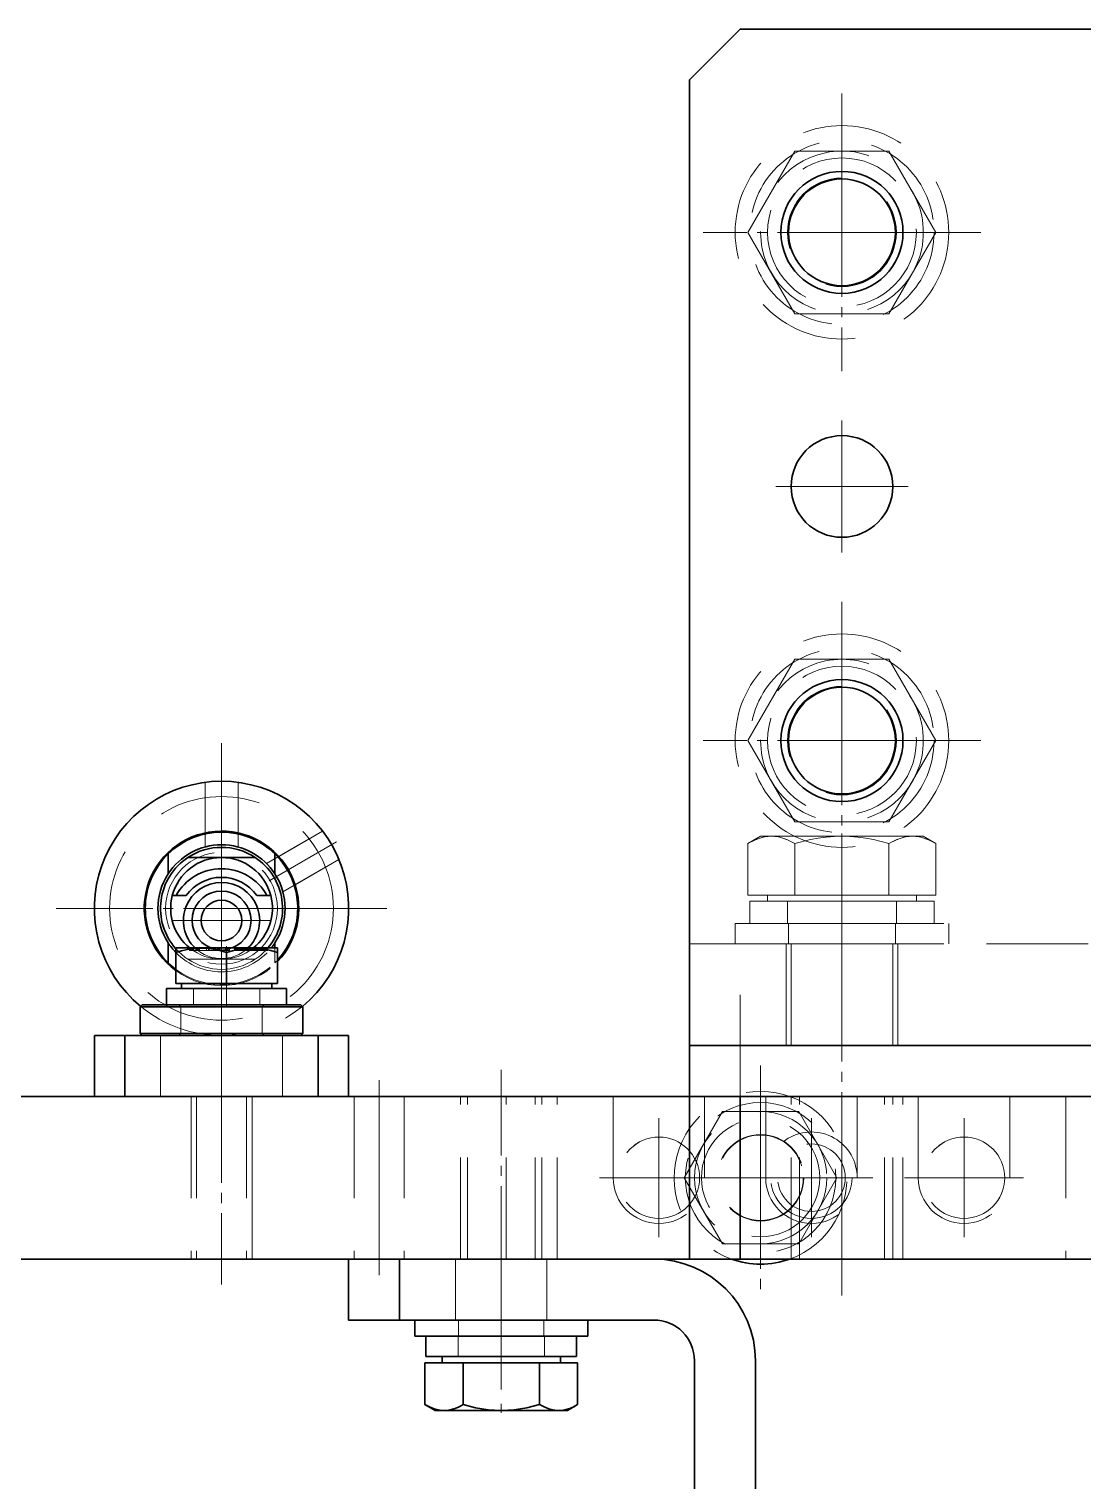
# Model space of a CAD drawing. Header units: millimetres. Extents: x 7914 to 16415, y -883 to 305.
# Drawn here: x 8292.8 to 8396.4, y -475.6 to -332.8 of the extents above; entities that cross this region are included whole.
import ezdxf

# ---------------------------------------------------------------- set-up
doc = ezdxf.new("R2010")
doc.units = ezdxf.units.MM
for name, pattern in [('CENTER-HOKUTO', [23, 20, -1, 1, -1]), ('DASHSPACE', [30, 12, -18]), ('HIDDEN-HOKUTO', [3.8, 2.5, -1.3])]:
    doc.linetypes.add(name, pattern=pattern)
doc.layers.add('AM_7', color=2, linetype='CENTER-HOKUTO', lineweight=30)
doc.layers.add('AM_HID', color=1, linetype='HIDDEN-HOKUTO', lineweight=25)

msp = doc.modelspace()

# ---------------------------------------------------------------- linework, layer by layer
at = {"color": 7, "lineweight": 35, "ltscale": 0.176777}
msp.add_line((8357.723, -337.75), (8362.723, -332.75), dxfattribs=at)
at = {"color": 7, "lineweight": 35}
for p, q in [((8452.723, -332.75), (8362.723, -332.75)), ((8357.723, -432.75), (8357.723, -337.75)), ((8357.723, -432.75), (8457.723, -432.75)), ((8357.723, -437.75), (8254.723, -437.75)), ((8357.723, -437.75), (8457.723, -437.75)), ((8357.723, -453.75), (8254.723, -453.75)), ((8452.723, -453.75), (8362.723, -453.75)), ((8354.223, -459.75), (8329.223, -459.75)), ((8358.223, -463.75), (8358.223, -590.75)), ((8364.223, -463.75), (8364.223, -590.75))]:
    msp.add_line(p, q, dxfattribs=at)
at = {"color": 7, "lineweight": 35, "ltscale": 0.049124}
for p, q in [((8306.473, -415.859), (8306.473, -413.894)), ((8316.973, -415.859), (8316.973, -413.894)), ((8306.473, -424.606), (8306.473, -422.641))]:
    msp.add_line(p, q, dxfattribs=at)
at = {"color": 7, "lineweight": 35, "ltscale": 0.082915}
for p, q in [((8308.407, -414.25), (8311.723, -414.25)), ((8311.723, -414.25), (8315.04, -414.25))]:
    msp.add_line(p, q, dxfattribs=at)
at = {"color": 7, "lineweight": 35, "ltscale": 0.034324}
for p, q in [((8306.885, -417.99), (8308.258, -417.99)), ((8315.189, -417.99), (8316.562, -417.99))]:
    msp.add_line(p, q, dxfattribs=at)
at = {"color": 7, "lineweight": 35, "ltscale": 0.012723}
msp.add_line((8316.973, -423.15), (8316.973, -422.641), dxfattribs=at)
at = {"color": 7, "lineweight": 35, "ltscale": 0.375}
msp.add_line((8357.723, -422.75), (8357.723, -437.75), dxfattribs=at)
at = {"color": 7, "lineweight": 35, "ltscale": 0.011185}
for p, q in [((8307.223, -423.598), (8307.223, -423.15)), ((8317.223, -423.15), (8317.223, -423.598))]:
    msp.add_line(p, q, dxfattribs=at)
at = {"color": 7, "lineweight": 35, "ltscale": 0.25}
msp.add_line((8307.223, -423.15), (8317.223, -423.15), dxfattribs=at)
at = {"color": 7, "lineweight": 35, "ltscale": 0.076315}
for p, q in [((8307.223, -426.65), (8307.223, -423.598)), ((8312.223, -426.65), (8312.223, -423.598)), ((8317.223, -426.65), (8317.223, -423.598))]:
    msp.add_line(p, q, dxfattribs=at)
at = {"color": 7, "lineweight": 35, "ltscale": 8.39233e-05}
msp.add_line((8313.603, -423.15), (8313.607, -423.15), dxfattribs=at)
at = {"color": 7, "lineweight": 35, "ltscale": 0.00025177}
msp.add_line((8313.607, -423.15), (8313.617, -423.15), dxfattribs=at)
at = {"color": 7, "lineweight": 35, "ltscale": 0.000421143}
msp.add_line((8313.617, -423.15), (8313.633, -423.15), dxfattribs=at)
at = {"color": 7, "lineweight": 35, "ltscale": 0.0005867}
msp.add_line((8313.633, -423.15), (8313.657, -423.15), dxfattribs=at)
at = {"color": 7, "lineweight": 35, "ltscale": 0.000756836}
msp.add_line((8313.657, -423.15), (8313.687, -423.15), dxfattribs=at)
at = {"color": 7, "lineweight": 35, "ltscale": 0.00092392}
msp.add_line((8313.687, -423.15), (8313.724, -423.15), dxfattribs=at)
at = {"color": 7, "lineweight": 35, "ltscale": 0.001092}
msp.add_line((8313.724, -423.15), (8313.768, -423.15), dxfattribs=at)
at = {"color": 7, "lineweight": 35, "ltscale": 0.00126}
msp.add_line((8313.768, -423.15), (8313.818, -423.15), dxfattribs=at)
at = {"color": 7, "lineweight": 35, "ltscale": 0.001428}
msp.add_line((8313.818, -423.15), (8313.875, -423.15), dxfattribs=at)
at = {"color": 7, "lineweight": 35, "ltscale": 0.001597}
msp.add_line((8313.875, -423.15), (8313.939, -423.15), dxfattribs=at)
at = {"color": 7, "lineweight": 35, "ltscale": 0.001715}
msp.add_line((8313.939, -423.15), (8314.008, -423.15), dxfattribs=at)
at = {"color": 7, "lineweight": 35, "ltscale": 0.001788}
msp.add_line((8314.008, -423.15), (8314.079, -423.15), dxfattribs=at)
at = {"color": 7, "lineweight": 35, "ltscale": 0.00186}
msp.add_line((8314.079, -423.15), (8314.154, -423.15), dxfattribs=at)
at = {"color": 7, "lineweight": 35, "ltscale": 0.001931}
msp.add_line((8314.154, -423.15), (8314.231, -423.15), dxfattribs=at)
at = {"color": 7, "lineweight": 35, "ltscale": 0.002005}
msp.add_line((8314.231, -423.15), (8314.311, -423.15), dxfattribs=at)
at = {"color": 7, "lineweight": 35, "ltscale": 0.002076}
msp.add_line((8314.311, -423.15), (8314.394, -423.15), dxfattribs=at)
at = {"color": 7, "lineweight": 35, "ltscale": 0.002148}
msp.add_line((8314.394, -423.15), (8314.48, -423.15), dxfattribs=at)
at = {"color": 7, "lineweight": 35, "ltscale": 0.00222}
msp.add_line((8314.48, -423.15), (8314.569, -423.15), dxfattribs=at)
at = {"color": 7, "lineweight": 35, "ltscale": 0.002293}
msp.add_line((8314.569, -423.15), (8314.661, -423.15), dxfattribs=at)
at = {"color": 7, "lineweight": 35, "ltscale": 0.002363}
msp.add_line((8314.661, -423.15), (8314.755, -423.15), dxfattribs=at)
at = {"color": 7, "lineweight": 35, "ltscale": 0.002344}
msp.add_line((8314.755, -423.15), (8314.849, -423.15), dxfattribs=at)
at = {"color": 7, "lineweight": 35, "ltscale": 0.002233}
msp.add_line((8314.849, -423.15), (8314.938, -423.15), dxfattribs=at)
at = {"color": 7, "lineweight": 35, "ltscale": 0.00212}
msp.add_line((8314.938, -423.15), (8315.023, -423.15), dxfattribs=at)
at = {"color": 7, "lineweight": 35, "ltscale": 0.002008}
msp.add_line((8315.023, -423.15), (8315.103, -423.15), dxfattribs=at)
at = {"color": 7, "lineweight": 35, "ltscale": 0.001896}
msp.add_line((8315.103, -423.15), (8315.179, -423.15), dxfattribs=at)
at = {"color": 7, "lineweight": 35, "ltscale": 0.001783}
msp.add_line((8315.179, -423.15), (8315.251, -423.15), dxfattribs=at)
at = {"color": 7, "lineweight": 35, "ltscale": 0.001672}
msp.add_line((8315.251, -423.15), (8315.317, -423.15), dxfattribs=at)
at = {"color": 7, "lineweight": 35, "ltscale": 0.00156}
msp.add_line((8315.317, -423.15), (8315.38, -423.15), dxfattribs=at)
at = {"color": 7, "lineweight": 35, "ltscale": 0.001448}
msp.add_line((8315.38, -423.15), (8315.438, -423.15), dxfattribs=at)
at = {"color": 7, "lineweight": 35, "ltscale": 0.001335}
msp.add_line((8315.438, -423.15), (8315.491, -423.15), dxfattribs=at)
at = {"color": 7, "lineweight": 35, "ltscale": 0.001217}
msp.add_line((8315.491, -423.15), (8315.54, -423.15), dxfattribs=at)
at = {"color": 7, "lineweight": 35, "ltscale": 0.001088}
msp.add_line((8315.54, -423.15), (8315.583, -423.15), dxfattribs=at)
at = {"color": 7, "lineweight": 35, "ltscale": 0.000959778}
msp.add_line((8315.583, -423.15), (8315.622, -423.15), dxfattribs=at)
at = {"color": 7, "lineweight": 35, "ltscale": 0.000832367}
msp.add_line((8315.622, -423.15), (8315.655, -423.15), dxfattribs=at)
at = {"color": 7, "lineweight": 35, "ltscale": 0.000704193}
msp.add_line((8315.655, -423.15), (8315.683, -423.15), dxfattribs=at)
at = {"color": 7, "lineweight": 35, "ltscale": 0.000575256}
msp.add_line((8315.683, -423.15), (8315.706, -423.15), dxfattribs=at)
at = {"color": 7, "lineweight": 35, "ltscale": 0.000448608}
msp.add_line((8315.706, -423.15), (8315.724, -423.15), dxfattribs=at)
at = {"color": 7, "lineweight": 35, "ltscale": 0.000320435}
msp.add_line((8315.724, -423.15), (8315.737, -423.15), dxfattribs=at)
at = {"color": 7, "lineweight": 35, "ltscale": 0.000190735}
msp.add_line((8315.737, -423.15), (8315.745, -423.15), dxfattribs=at)
at = {"color": 7, "lineweight": 35, "ltscale": 0.125}
for p, q in [((8307.223, -426.65), (8312.223, -426.65)), ((8312.223, -426.65), (8317.223, -426.65)), ((8362.723, -453.75), (8357.723, -453.75)), ((8329.223, -459.75), (8324.223, -459.75))]:
    msp.add_line(p, q, dxfattribs=at)
at = {"color": 7, "lineweight": 35, "ltscale": 0.0125}
for p, q in [((8307.783, -426.65), (8307.783, -427.15)), ((8316.663, -426.65), (8316.663, -427.15))]:
    msp.add_line(p, q, dxfattribs=at)
at = {"color": 7, "lineweight": 35, "ltscale": 0.295}
for p, q in [((8318.123, -427.15), (8306.323, -427.15)), ((8306.323, -428.75), (8318.123, -428.75))]:
    msp.add_line(p, q, dxfattribs=at)
at = {"color": 7, "lineweight": 35, "ltscale": 0.039999}
for p, q in [((8306.323, -427.15), (8306.323, -428.75)), ((8318.123, -427.15), (8318.123, -428.75)), ((8330.723, -461.35), (8330.723, -459.75)), ((8347.723, -461.35), (8347.723, -459.75))]:
    msp.add_line(p, q, dxfattribs=at)
at = {"color": 7, "lineweight": 35, "ltscale": 0.00707}
for p, q in [((8303.923, -428.75), (8303.723, -428.95)), ((8319.523, -428.75), (8319.723, -428.95)), ((8303.923, -431.75), (8303.723, -431.55)), ((8319.523, -431.75), (8319.723, -431.55))]:
    msp.add_line(p, q, dxfattribs=at)
at = {"color": 7, "lineweight": 35, "ltscale": 0.4}
for p, q in [((8303.723, -428.95), (8319.723, -428.95)), ((8303.723, -431.55), (8319.723, -431.55)), ((8357.723, -437.75), (8357.723, -453.75)), ((8362.723, -437.75), (8362.723, -453.75))]:
    msp.add_line(p, q, dxfattribs=at)
at = {"color": 7, "lineweight": 35, "ltscale": 0.065002}
for p, q in [((8303.723, -428.95), (8303.723, -431.55)), ((8319.723, -428.95), (8319.723, -431.55))]:
    msp.add_line(p, q, dxfattribs=at)
at = {"color": 7, "lineweight": 35, "ltscale": 0.389999}
for p, q in [((8319.523, -428.75), (8303.923, -428.75)), ((8319.523, -431.75), (8303.923, -431.75))]:
    msp.add_line(p, q, dxfattribs=at)
at = {"color": 7, "lineweight": 35, "ltscale": 0.075}
for p, q in [((8299.223, -431.75), (8302.223, -431.75)), ((8324.223, -431.75), (8321.223, -431.75)), ((8299.223, -437.75), (8302.223, -437.75)), ((8324.223, -437.75), (8321.223, -437.75))]:
    msp.add_line(p, q, dxfattribs=at)
at = {"color": 7, "lineweight": 35, "ltscale": 0.15}
for p, q in [((8299.223, -431.75), (8299.223, -437.75)), ((8302.223, -431.75), (8302.223, -437.75)), ((8321.223, -431.75), (8321.223, -437.75)), ((8324.223, -437.75), (8324.223, -431.75)), ((8324.223, -459.75), (8324.223, -453.75)), ((8329.223, -453.75), (8329.223, -459.75))]:
    msp.add_line(p, q, dxfattribs=at)
at = {"color": 7, "lineweight": 35, "ltscale": 0.475}
for p, q in [((8321.223, -431.75), (8302.223, -431.75)), ((8321.223, -437.75), (8302.223, -437.75))]:
    msp.add_line(p, q, dxfattribs=at)
at = {"color": 7, "lineweight": 35, "ltscale": 0.1375}
msp.add_line((8344.723, -437.75), (8350.223, -437.75), dxfattribs=at)
at = {"color": 7, "lineweight": 35, "ltscale": 0.2125}
for p, q in [((8339.223, -461.35), (8330.723, -461.35)), ((8347.723, -461.35), (8339.223, -461.35))]:
    msp.add_line(p, q, dxfattribs=at)
at = {"color": 7, "lineweight": 35, "ltscale": 0.05}
for p, q in [((8331.823, -463.35), (8331.823, -461.35)), ((8346.623, -463.35), (8346.623, -461.35))]:
    msp.add_line(p, q, dxfattribs=at)
at = {"color": 7, "lineweight": 35, "ltscale": 0.093771}
for p, q in [((8335.467, -463.95), (8331.716, -463.95)), ((8346.731, -463.95), (8342.98, -463.95))]:
    msp.add_line(p, q, dxfattribs=at)
at = {"color": 7, "lineweight": 35, "ltscale": 0.10296}
for p, q in [((8331.716, -463.95), (8331.716, -468.069)), ((8335.467, -468.069), (8335.467, -463.95)), ((8342.98, -463.95), (8342.98, -468.069)), ((8346.731, -463.95), (8346.731, -468.069))]:
    msp.add_line(p, q, dxfattribs=at)
at = {"color": 7, "lineweight": 35, "ltscale": 0.185001}
for p, q in [((8331.823, -463.35), (8339.223, -463.35)), ((8339.223, -463.35), (8346.623, -463.35))]:
    msp.add_line(p, q, dxfattribs=at)
at = {"color": 7, "lineweight": 35, "ltscale": 0.014999}
for p, q in [((8333.408, -463.95), (8333.408, -463.35)), ((8345.038, -463.95), (8345.038, -463.35))]:
    msp.add_line(p, q, dxfattribs=at)
at = {"color": 7, "lineweight": 35, "ltscale": 0.187833}
msp.add_line((8342.98, -463.95), (8335.467, -463.95), dxfattribs=at)
at = {"color": 7, "lineweight": 35, "ltscale": 0.029084}
for p, q in [((8332.723, -468.65), (8331.716, -468.069)), ((8345.723, -468.65), (8346.731, -468.069))]:
    msp.add_line(p, q, dxfattribs=at)
at = {"color": 7, "lineweight": 35, "ltscale": 0.1625}
for p, q in [((8339.223, -468.65), (8332.723, -468.65)), ((8345.723, -468.65), (8339.223, -468.65))]:
    msp.add_line(p, q, dxfattribs=at)
at = {"color": 7, "lineweight": 35}
for points in [[(8312.223, -423.598), (8311.57, -423.403), (8310.909, -423.257), (8310.265, -423.174), (8309.617, -423.152), (8308.984, -423.193), (8308.354, -423.292), (8307.786, -423.427), (8307.223, -423.598)], [(8317.223, -423.598), (8316.57, -423.403), (8315.909, -423.257), (8315.265, -423.174), (8314.617, -423.152), (8313.984, -423.193), (8313.354, -423.292), (8312.786, -423.427), (8312.223, -423.598)], [(8331.716, -468.069), (8332.166, -468.304), (8332.623, -468.486), (8333.032, -468.594), (8333.445, -468.645), (8334.071, -468.608), (8334.692, -468.439), (8335.082, -468.273), (8335.467, -468.069)], [(8335.467, -468.069), (8336.7, -468.377), (8337.954, -468.579), (8339.223, -468.65)], [(8339.223, -468.65), (8340.492, -468.579), (8341.747, -468.377), (8342.98, -468.069)], [(8342.98, -468.069), (8343.43, -468.304), (8343.887, -468.486), (8344.296, -468.594), (8344.709, -468.645), (8345.335, -468.608), (8345.956, -468.439), (8346.346, -468.273), (8346.731, -468.069)]]:
    msp.add_lwpolyline(points, dxfattribs=at)
for centre, radius in [((8372.723, -352.75), 6), ((8372.723, -352.75), 5.25), ((8372.723, -377.75), 5), ((8372.723, -402.75), 6), ((8372.723, -402.75), 5.25), ((8311.723, -420.45), 2)]:
    msp.add_circle(centre, radius, dxfattribs=at)
at = {"color": 7, "linetype": 'DASHSPACE', "lineweight": 13}
msp.add_circle((8369.723, -445.75), 4, dxfattribs=at)
at = {"color": 7, "lineweight": 35}
for centre, radius, start, end in [((8311.723, -419.25), 12.5, 309.48153, 230.51877), ((8311.723, -419.25), 7.6, 316.36006, 233.69393), ((8311.723, -419.25), 7.5, 45.573, 134.427), ((8311.723, -419.25), 7.5, 134.427, 225.573), ((8311.723, -419.25), 6.25, 32.85988, 147.14012), ((8311.723, -419.25), 6, 56.44269, 123.55732), ((8311.723, -419.25), 7.5, 317.16694, 45.573), ((8311.723, -419.25), 6, 123.55732, 221.41366), ((8311.723, -419.25), 5, 14.59589, 165.40411), ((8311.723, -420.45), 5.1, 28.83919, 151.16082), ((8311.723, -419.25), 6, 319.45781, 56.44269), ((8311.723, -419.25), 6.25, 147.14012, 212.85988), ((8311.723, -420.45), 3.75, 313.94436, 226.05536), ((8311.723, -420.45), 4.25, 35.36784, 144.63217), ((8311.723, -419.25), 6.25, 327.14012, 32.85988), ((8311.723, -419.25), 5, 165.40411, 231.26137), ((8311.723, -420.45), 2.9, 291.40246, 248.59858), ((8311.723, -419.25), 5, 308.73871, 14.59589), ((8311.723, -419.25), 6.25, 212.85988, 223.94568), ((8311.723, -419.25), 6.25, 321.39898, 327.14012), ((8311.723, -419.25), 7.5, 225.573, 233.13022), ((8354.223, -463.75), 10, 0, 89.8032), ((8364.723, -445.75), 8.5, 250.2503, 289.74737), ((8354.223, -463.75), 4, 0, 90)]:
    msp.add_arc(centre, radius, start, end, dxfattribs=at)
at = {"layer": 'AM_7', "color": 2, "lineweight": 13}
for p, q in [((8372.723, -339.1), (8372.723, -366.4)), ((8386.373, -352.75), (8359.073, -352.75)), ((8372.723, -371.25), (8372.723, -384.25)), ((8379.223, -377.75), (8366.223, -377.75)), ((8372.723, -389.1), (8372.723, -416.4)), ((8386.373, -402.75), (8359.073, -402.75)), ((8311.723, -403), (8311.723, -435.5)), ((8311.723, -416.762), (8311.723, -405.929)), ((8316.398, -416.551), (8323.031, -412.722)), ((8372.723, -411.875), (8372.723, -412.967)), ((8311.723, -415.575), (8311.723, -425.325)), ((8372.723, -457.33), (8372.723, -414.37)), ((8327.973, -419.25), (8295.473, -419.25)), ((8316.598, -420.45), (8306.848, -420.45)), ((8311.723, -427.161), (8311.723, -422.23)), ((8312.223, -422.976), (8312.223, -423.661)), ((8311.723, -426.25), (8311.723, -456.251)), ((8312.223, -426.44), (8312.223, -428.961)), ((8339.223, -466.57), (8339.223, -435.13)), ((8364.723, -434.7), (8364.723, -456.8)), ((8327.223, -436.15), (8327.223, -455.351)), ((8354.723, -439.9), (8354.723, -451.6)), ((8369.723, -439.9), (8369.723, -451.6)), ((8384.723, -439.9), (8384.723, -451.6)), ((8369.723, -441.43), (8369.723, -450.071)), ((8360.573, -445.75), (8348.873, -445.75)), ((8375.773, -445.75), (8353.673, -445.75)), ((8375.573, -445.75), (8363.873, -445.75)), ((8374.044, -445.75), (8365.403, -445.75)), ((8390.573, -445.75), (8378.873, -445.75)), ((8339.223, -468.864), (8339.223, -467.988))]:
    msp.add_line(p, q, dxfattribs=at)
at = {"layer": 'AM_HID', "color": 1, "lineweight": 13, "ltscale": 4}
for p, q in [((8363.483, -352.75), (8368.1, -344.75)), ((8368.1, -344.75), (8377.347, -344.75)), ((8377.347, -344.75), (8381.963, -352.75)), ((8368.1, -360.75), (8363.483, -352.75)), ((8381.963, -352.75), (8377.347, -360.75)), ((8377.347, -360.75), (8368.1, -360.75)), ((8363.483, -402.75), (8368.1, -394.75)), ((8368.1, -394.75), (8377.347, -394.75)), ((8377.347, -394.75), (8381.963, -402.75)), ((8368.1, -410.75), (8363.483, -402.75)), ((8381.963, -402.75), (8377.347, -410.75)), ((8310.102, -411.825), (8310.102, -406.856)), ((8313.344, -411.825), (8313.344, -406.856)), ((8310.102, -413.214), (8310.102, -408.371)), ((8313.344, -413.214), (8313.344, -408.371)), ((8377.347, -410.75), (8368.1, -410.75)), ((8316.14, -414.828), (8320.335, -412.407)), ((8317.343, -414.134), (8321.646, -411.649)), ((8364.723, -412.15), (8363.483, -412.866)), ((8364.723, -412.15), (8372.723, -412.15)), ((8372.723, -412.15), (8380.723, -412.15)), ((8380.723, -412.15), (8381.963, -412.866)), ((8363.483, -417.95), (8363.483, -412.866)), ((8368.1, -417.95), (8368.1, -412.866)), ((8368.1, -412.866), (8368.1, -417.95)), ((8377.347, -417.95), (8377.347, -412.866)), ((8377.347, -417.95), (8377.347, -412.866)), ((8381.963, -417.95), (8381.963, -412.866)), ((8317.761, -417.636), (8321.956, -415.214)), ((8318.964, -416.942), (8323.268, -414.457)), ((8363.483, -417.95), (8368.1, -417.95)), ((8365.408, -417.95), (8365.408, -418.55)), ((8368.1, -417.95), (8377.347, -417.95)), ((8377.347, -417.95), (8381.963, -417.95)), ((8380.038, -417.95), (8380.038, -418.55)), ((8372.723, -418.55), (8363.673, -418.55)), ((8363.673, -418.55), (8363.673, -420.75)), ((8367.373, -418.55), (8372.723, -418.55)), ((8367.373, -418.55), (8367.373, -420.75)), ((8381.773, -418.55), (8372.723, -418.55)), ((8372.723, -418.55), (8378.073, -418.55)), ((8378.073, -418.55), (8378.073, -420.75)), ((8381.773, -418.55), (8381.773, -420.75)), ((8362.223, -420.75), (8372.723, -420.75)), ((8362.223, -420.75), (8362.223, -422.75)), ((8367.373, -420.75), (8372.723, -420.75)), ((8367.473, -420.75), (8367.473, -422.75)), ((8372.723, -420.75), (8383.223, -420.75)), ((8372.723, -420.75), (8378.073, -420.75)), ((8377.973, -420.75), (8377.973, -422.75)), ((8383.223, -420.75), (8383.223, -422.75)), ((8457.723, -422.75), (8357.723, -422.75)), ((8362.223, -422.75), (8372.723, -422.75)), ((8362.723, -437.75), (8362.723, -422.75)), ((8367.223, -422.75), (8367.223, -437.75)), ((8367.223, -422.75), (8367.223, -437.75)), ((8367.723, -422.75), (8367.723, -437.75)), ((8372.723, -422.75), (8383.223, -422.75)), ((8377.723, -422.75), (8377.723, -437.75)), ((8378.223, -422.75), (8378.223, -437.75)), ((8378.223, -422.75), (8378.223, -437.75)), ((8308.579, -423.15), (8308.579, -423.4)), ((8308.611, -423.4), (8308.579, -423.4)), ((8308.611, -423.15), (8308.611, -423.4)), ((8309.571, -423.4), (8308.611, -423.4)), ((8308.707, -423.15), (8308.707, -423.4)), ((8308.707, -423.15), (8308.707, -423.4)), ((8308.738, -423.15), (8308.738, -423.4)), ((8308.738, -423.15), (8308.738, -423.4)), ((8308.767, -423.15), (8308.767, -423.4)), ((8308.767, -423.15), (8308.767, -423.4)), ((8308.795, -423.15), (8308.795, -423.4)), ((8308.795, -423.15), (8308.795, -423.4)), ((8308.82, -423.15), (8308.82, -423.4)), ((8308.82, -423.15), (8308.82, -423.4)), ((8308.843, -423.15), (8308.843, -423.4)), ((8308.843, -423.15), (8308.843, -423.4)), ((8308.865, -423.15), (8308.865, -423.4)), ((8308.865, -423.15), (8308.865, -423.4)), ((8308.884, -423.15), (8308.884, -423.4)), ((8308.884, -423.15), (8308.884, -423.4)), ((8308.902, -423.15), (8308.902, -423.4)), ((8308.902, -423.15), (8308.902, -423.4)), ((8308.917, -423.15), (8308.917, -423.4)), ((8308.917, -423.15), (8308.917, -423.4)), ((8308.931, -423.15), (8308.931, -423.4)), ((8308.931, -423.15), (8308.931, -423.4)), ((8308.943, -423.15), (8308.943, -423.4)), ((8308.943, -423.15), (8308.943, -423.4)), ((8308.954, -423.15), (8308.954, -423.4)), ((8308.954, -423.15), (8308.954, -423.4)), ((8308.964, -423.15), (8308.964, -423.4)), ((8308.964, -423.15), (8308.964, -423.4)), ((8308.972, -423.15), (8308.972, -423.4)), ((8308.972, -423.15), (8308.972, -423.4)), ((8308.979, -423.15), (8308.979, -423.4)), ((8308.979, -423.15), (8308.979, -423.4)), ((8308.985, -423.15), (8308.985, -423.4)), ((8308.985, -423.15), (8308.985, -423.4)), ((8308.989, -423.15), (8308.989, -423.4)), ((8308.989, -423.15), (8308.989, -423.4)), ((8308.993, -423.15), (8308.993, -423.4)), ((8308.993, -423.15), (8308.993, -423.4)), ((8308.995, -423.15), (8308.995, -423.4)), ((8308.995, -423.15), (8308.995, -423.4)), ((8308.995, -423.15), (8308.995, -423.4)), ((8309.187, -423.15), (8309.187, -423.4)), ((8309.188, -423.15), (8309.188, -423.4)), ((8309.19, -423.15), (8309.19, -423.4)), ((8309.194, -423.15), (8309.194, -423.4)), ((8309.2, -423.15), (8309.2, -423.4)), ((8309.207, -423.15), (8309.207, -423.4)), ((8309.216, -423.15), (8309.216, -423.4)), ((8309.226, -423.15), (8309.226, -423.4)), ((8309.238, -423.15), (8309.238, -423.4)), ((8309.251, -423.15), (8309.251, -423.4)), ((8309.252, -423.15), (8309.252, -423.4)), ((8309.267, -423.15), (8309.267, -423.4)), ((8309.284, -423.15), (8309.284, -423.4)), ((8309.301, -423.15), (8309.301, -423.4)), ((8309.32, -423.15), (8309.32, -423.4)), ((8309.339, -423.15), (8309.339, -423.4)), ((8309.359, -423.15), (8309.359, -423.4)), ((8309.38, -423.15), (8309.38, -423.4)), ((8309.403, -423.15), (8309.403, -423.4)), ((8309.426, -423.15), (8309.426, -423.4)), ((8309.45, -423.15), (8309.45, -423.4)), ((8309.475, -423.15), (8309.475, -423.4)), ((8309.507, -423.15), (8309.507, -423.4)), ((8309.571, -423.15), (8309.571, -423.4)), ((8310.243, -423.4), (8309.571, -423.4)), ((8310.243, -423.15), (8310.243, -423.4)), ((8310.435, -423.4), (8310.243, -423.4)), ((8310.435, -423.15), (8310.435, -423.4)), ((8310.435, -423.15), (8310.435, -423.4)), ((8311.523, -423.4), (8310.435, -423.4)), ((8310.499, -423.15), (8310.499, -423.4)), ((8311.139, -423.15), (8311.139, -423.4)), ((8312.515, -423.4), (8311.139, -423.4)), ((8311.299, -423.15), (8311.299, -423.4)), ((8311.33, -423.15), (8311.33, -423.4)), ((8311.359, -423.15), (8311.359, -423.4)), ((8311.387, -423.15), (8311.387, -423.4)), ((8311.412, -423.15), (8311.412, -423.4)), ((8311.435, -423.15), (8311.435, -423.4)), ((8311.457, -423.15), (8311.457, -423.4)), ((8311.476, -423.15), (8311.476, -423.4)), ((8311.491, -423.15), (8311.491, -423.4)), ((8311.494, -423.15), (8311.494, -423.4)), ((8311.509, -423.15), (8311.509, -423.4)), ((8311.523, -423.15), (8311.523, -423.4)), ((8311.523, -423.15), (8311.523, -423.4)), ((8311.535, -423.15), (8311.535, -423.4)), ((8311.546, -423.15), (8311.546, -423.4)), ((8311.556, -423.15), (8311.556, -423.4)), ((8311.564, -423.15), (8311.564, -423.4)), ((8311.571, -423.15), (8311.571, -423.4)), ((8311.577, -423.15), (8311.577, -423.4)), ((8311.581, -423.15), (8311.581, -423.4)), ((8311.585, -423.15), (8311.585, -423.4)), ((8311.587, -423.15), (8311.587, -423.4)), ((8311.587, -423.15), (8311.587, -423.4)), ((8312.099, -423.15), (8312.099, -423.4)), ((8312.1, -423.15), (8312.1, -423.4)), ((8312.1, -423.15), (8312.1, -423.4)), ((8312.102, -423.15), (8312.102, -423.4)), ((8312.102, -423.15), (8312.102, -423.4)), ((8312.106, -423.15), (8312.106, -423.4)), ((8312.106, -423.15), (8312.106, -423.4)), ((8312.112, -423.15), (8312.112, -423.4)), ((8312.112, -423.15), (8312.112, -423.4)), ((8312.119, -423.15), (8312.119, -423.4)), ((8312.119, -423.15), (8312.119, -423.4)), ((8312.128, -423.15), (8312.128, -423.4)), ((8312.128, -423.15), (8312.128, -423.4)), ((8312.138, -423.15), (8312.138, -423.4)), ((8312.138, -423.15), (8312.138, -423.4)), ((8312.15, -423.15), (8312.15, -423.4)), ((8312.15, -423.15), (8312.15, -423.4)), ((8312.164, -423.15), (8312.164, -423.4)), ((8312.164, -423.15), (8312.164, -423.4)), ((8312.179, -423.15), (8312.179, -423.4)), ((8312.179, -423.15), (8312.179, -423.4)), ((8312.196, -423.15), (8312.196, -423.4)), ((8312.196, -423.15), (8312.196, -423.4)), ((8312.213, -423.15), (8312.213, -423.4)), ((8312.213, -423.15), (8312.213, -423.4)), ((8312.223, -426.65), (8312.223, -423.598)), ((8312.232, -423.15), (8312.232, -423.4)), ((8312.232, -423.15), (8312.232, -423.4)), ((8312.251, -423.15), (8312.251, -423.4)), ((8312.251, -423.15), (8312.251, -423.4)), ((8312.271, -423.15), (8312.271, -423.4)), ((8312.271, -423.15), (8312.271, -423.4)), ((8312.292, -423.15), (8312.292, -423.4)), ((8312.293, -423.15), (8312.293, -423.4)), ((8312.315, -423.15), (8312.315, -423.4)), ((8312.315, -423.15), (8312.315, -423.4)), ((8312.338, -423.15), (8312.338, -423.4)), ((8312.338, -423.15), (8312.338, -423.4)), ((8312.362, -423.15), (8312.362, -423.4)), ((8312.362, -423.15), (8312.362, -423.4)), ((8312.387, -423.15), (8312.387, -423.4)), ((8312.387, -423.15), (8312.387, -423.4)), ((8312.515, -423.15), (8312.515, -423.4)), ((8312.995, -423.15), (8312.995, -423.4)), ((8313, -423.4), (8312.995, -423.4)), ((8313, -423.15), (8313, -423.4)), ((8313.013, -423.4), (8313, -423.4)), ((8313.001, -423.15), (8313.001, -423.4)), ((8313.013, -423.15), (8313.013, -423.4)), ((8313.036, -423.4), (8313.013, -423.4)), ((8313.017, -423.15), (8313.017, -423.4)), ((8313.036, -423.15), (8313.036, -423.4)), ((8313.067, -423.4), (8313.036, -423.4)), ((8313.044, -423.15), (8313.044, -423.4)), ((8313.067, -423.15), (8313.067, -423.4)), ((8313.107, -423.4), (8313.067, -423.4)), ((8313.082, -423.15), (8313.082, -423.4)), ((8313.107, -423.15), (8313.107, -423.4)), ((8313.156, -423.4), (8313.107, -423.4)), ((8313.131, -423.15), (8313.131, -423.4)), ((8313.156, -423.15), (8313.156, -423.4)), ((8313.215, -423.4), (8313.156, -423.4)), ((8313.191, -423.15), (8313.191, -423.4)), ((8313.215, -423.15), (8313.215, -423.4)), ((8313.282, -423.4), (8313.215, -423.4)), ((8313.262, -423.15), (8313.262, -423.4)), ((8313.282, -423.15), (8313.282, -423.4)), ((8313.358, -423.4), (8313.282, -423.4)), ((8313.343, -423.15), (8313.343, -423.4)), ((8313.358, -423.15), (8313.358, -423.4)), ((8313.443, -423.4), (8313.358, -423.4)), ((8313.436, -423.15), (8313.436, -423.4)), ((8313.443, -423.15), (8313.443, -423.4)), ((8313.537, -423.4), (8313.443, -423.4)), ((8313.537, -423.15), (8313.537, -423.4)), ((8313.639, -423.4), (8313.537, -423.4)), ((8313.539, -423.15), (8313.539, -423.4)), ((8313.603, -423.15), (8313.603, -423.4)), ((8313.603, -423.15), (8313.603, -423.4)), ((8313.607, -423.15), (8313.607, -423.4)), ((8313.607, -423.15), (8313.607, -423.4)), ((8313.617, -423.15), (8313.617, -423.4)), ((8313.619, -423.15), (8313.619, -423.4)), ((8313.633, -423.15), (8313.633, -423.4)), ((8313.638, -423.15), (8313.638, -423.4)), ((8313.639, -423.4), (8313.638, -423.4)), ((8313.639, -423.15), (8313.639, -423.4)), ((8313.749, -423.4), (8313.639, -423.4)), ((8313.643, -423.15), (8313.643, -423.4)), ((8313.652, -423.15), (8313.652, -423.4)), ((8313.655, -423.15), (8313.655, -423.4)), ((8313.657, -423.15), (8313.657, -423.4)), ((8313.665, -423.15), (8313.665, -423.4)), ((8313.686, -423.15), (8313.686, -423.4)), ((8313.687, -423.15), (8313.687, -423.4)), ((8313.699, -423.15), (8313.699, -423.4)), ((8313.708, -423.15), (8313.708, -423.4)), ((8313.724, -423.15), (8313.724, -423.4)), ((8313.731, -423.15), (8313.731, -423.4)), ((8313.741, -423.15), (8313.741, -423.4)), ((8313.749, -423.15), (8313.749, -423.4)), ((8313.868, -423.4), (8313.749, -423.4)), ((8313.761, -423.15), (8313.761, -423.4)), ((8313.768, -423.15), (8313.768, -423.4)), ((8313.772, -423.15), (8313.772, -423.4)), ((8313.78, -423.15), (8313.78, -423.4)), ((8313.791, -423.15), (8313.791, -423.4)), ((8313.816, -423.15), (8313.816, -423.4)), ((8313.818, -423.15), (8313.818, -423.4)), ((8313.831, -423.15), (8313.831, -423.4)), ((8313.849, -423.15), (8313.849, -423.4)), ((8313.868, -423.15), (8313.868, -423.4)), ((8313.995, -423.4), (8313.868, -423.4)), ((8313.871, -423.15), (8313.871, -423.4)), ((8313.875, -423.15), (8313.875, -423.4)), ((8313.885, -423.15), (8313.885, -423.4)), ((8313.9, -423.15), (8313.9, -423.4)), ((8313.914, -423.15), (8313.914, -423.4)), ((8313.928, -423.15), (8313.928, -423.4)), ((8313.939, -423.15), (8313.939, -423.4)), ((8313.943, -423.15), (8313.943, -423.4)), ((8313.985, -423.15), (8313.985, -423.4)), ((8313.987, -423.15), (8313.987, -423.4)), ((8313.995, -423.15), (8313.995, -423.4)), ((8314.131, -423.4), (8313.995, -423.4)), ((8314.003, -423.15), (8314.003, -423.4)), ((8314.008, -423.15), (8314.008, -423.4)), ((8314.036, -423.15), (8314.036, -423.4)), ((8314.044, -423.15), (8314.044, -423.4)), ((8314.065, -423.15), (8314.065, -423.4)), ((8314.066, -423.15), (8314.066, -423.4)), ((8314.079, -423.15), (8314.079, -423.4)), ((8314.103, -423.15), (8314.103, -423.4)), ((8314.131, -423.15), (8314.131, -423.4)), ((8314.131, -423.15), (8314.131, -423.4)), ((8314.274, -423.4), (8314.131, -423.4)), ((8314.147, -423.15), (8314.147, -423.4)), ((8314.154, -423.15), (8314.154, -423.4)), ((8314.163, -423.15), (8314.163, -423.4)), ((8314.179, -423.15), (8314.179, -423.4)), ((8314.199, -423.15), (8314.199, -423.4)), ((8314.224, -423.15), (8314.224, -423.4)), ((8314.231, -423.15), (8314.231, -423.4)), ((8314.232, -423.15), (8314.232, -423.4)), ((8314.268, -423.15), (8314.268, -423.4)), ((8314.274, -423.15), (8314.274, -423.4)), ((8314.426, -423.4), (8314.274, -423.4)), ((8314.287, -423.15), (8314.287, -423.4)), ((8314.311, -423.15), (8314.311, -423.4)), ((8314.32, -423.15), (8314.32, -423.4)), ((8314.33, -423.15), (8314.33, -423.4)), ((8314.337, -423.15), (8314.337, -423.4)), ((8314.35, -423.15), (8314.35, -423.4)), ((8314.394, -423.15), (8314.394, -423.4)), ((8314.408, -423.15), (8314.408, -423.4)), ((8314.411, -423.15), (8314.411, -423.4)), ((8314.414, -423.15), (8314.414, -423.4)), ((8314.426, -423.15), (8314.426, -423.4)), ((8314.587, -423.4), (8314.426, -423.4)), ((8314.479, -423.15), (8314.479, -423.4)), ((8314.479, -423.15), (8314.479, -423.4)), ((8314.48, -423.15), (8314.48, -423.4)), ((8314.489, -423.15), (8314.489, -423.4)), ((8314.506, -423.15), (8314.506, -423.4)), ((8314.545, -423.15), (8314.545, -423.4)), ((8314.552, -423.15), (8314.552, -423.4)), ((8314.569, -423.15), (8314.569, -423.4)), ((8314.587, -423.15), (8314.587, -423.4)), ((8314.755, -423.4), (8314.587, -423.4)), ((8314.603, -423.15), (8314.603, -423.4)), ((8314.612, -423.15), (8314.612, -423.4)), ((8314.625, -423.15), (8314.625, -423.4)), ((8314.655, -423.15), (8314.655, -423.4)), ((8314.661, -423.15), (8314.661, -423.4)), ((8314.68, -423.15), (8314.68, -423.4)), ((8314.7, -423.15), (8314.7, -423.4)), ((8314.704, -423.15), (8314.704, -423.4)), ((8314.749, -423.15), (8314.749, -423.4)), ((8314.755, -423.15), (8314.755, -423.4)), ((8314.755, -423.15), (8314.755, -423.4)), ((8314.875, -423.4), (8314.755, -423.4)), ((8314.775, -423.15), (8314.775, -423.4)), ((8314.808, -423.15), (8314.808, -423.4)), ((8314.819, -423.15), (8314.819, -423.4)), ((8314.829, -423.15), (8314.829, -423.4)), ((8314.849, -423.15), (8314.849, -423.4)), ((8314.851, -423.15), (8314.851, -423.4)), ((8314.875, -423.15), (8314.875, -423.4)), ((8314.993, -423.4), (8314.875, -423.4)), ((8314.895, -423.15), (8314.895, -423.4)), ((8314.915, -423.15), (8314.915, -423.4)), ((8314.938, -423.15), (8314.938, -423.4)), ((8314.965, -423.15), (8314.965, -423.4)), ((8314.968, -423.15), (8314.968, -423.4)), ((8314.993, -423.15), (8314.993, -423.4)), ((8315.107, -423.4), (8314.993, -423.4)), ((8315, -423.15), (8315, -423.4)), ((8315.011, -423.15), (8315.011, -423.4)), ((8315.011, -423.15), (8315.011, -423.4)), ((8315.023, -423.15), (8315.023, -423.4)), ((8315.04, -423.15), (8315.04, -423.4)), ((8315.054, -423.15), (8315.054, -423.4)), ((8315.094, -423.15), (8315.094, -423.4)), ((8315.099, -423.15), (8315.099, -423.4)), ((8315.103, -423.15), (8315.103, -423.4)), ((8315.107, -423.15), (8315.107, -423.4)), ((8315.219, -423.4), (8315.107, -423.4)), ((8315.108, -423.15), (8315.108, -423.4)), ((8315.131, -423.15), (8315.131, -423.4)), ((8315.141, -423.15), (8315.141, -423.4)), ((8315.165, -423.15), (8315.165, -423.4)), ((8315.175, -423.15), (8315.175, -423.4)), ((8315.179, -423.15), (8315.179, -423.4)), ((8315.183, -423.15), (8315.183, -423.4)), ((8315.195, -423.15), (8315.195, -423.4)), ((8315.219, -423.15), (8315.219, -423.4)), ((8315.327, -423.4), (8315.219, -423.4)), ((8315.222, -423.15), (8315.222, -423.4)), ((8315.24, -423.15), (8315.24, -423.4)), ((8315.246, -423.15), (8315.246, -423.4)), ((8315.251, -423.15), (8315.251, -423.4)), ((8315.264, -423.15), (8315.264, -423.4)), ((8315.267, -423.15), (8315.267, -423.4)), ((8315.273, -423.15), (8315.273, -423.4)), ((8315.285, -423.15), (8315.285, -423.4)), ((8315.302, -423.15), (8315.302, -423.4)), ((8315.302, -423.15), (8315.302, -423.4)), ((8315.316, -423.15), (8315.316, -423.4)), ((8315.317, -423.15), (8315.317, -423.4)), ((8315.327, -423.15), (8315.327, -423.4)), ((8315.433, -423.4), (8315.327, -423.4)), ((8315.329, -423.15), (8315.329, -423.4)), ((8315.331, -423.15), (8315.331, -423.4)), ((8315.331, -423.15), (8315.331, -423.4)), ((8315.332, -423.15), (8315.332, -423.4)), ((8315.332, -423.15), (8315.332, -423.4)), ((8315.333, -423.15), (8315.333, -423.4)), ((8315.334, -423.15), (8315.334, -423.4)), ((8315.334, -423.15), (8315.334, -423.4)), ((8315.335, -423.15), (8315.335, -423.4)), ((8315.337, -423.15), (8315.337, -423.4)), ((8315.338, -423.15), (8315.338, -423.4)), ((8315.339, -423.15), (8315.339, -423.4)), ((8315.339, -423.15), (8315.339, -423.4)), ((8315.341, -423.15), (8315.341, -423.4)), ((8315.341, -423.15), (8315.341, -423.4)), ((8315.344, -423.15), (8315.344, -423.4)), ((8315.344, -423.15), (8315.344, -423.4)), ((8315.348, -423.15), (8315.348, -423.4)), ((8315.35, -423.15), (8315.35, -423.4)), ((8315.351, -423.15), (8315.351, -423.4)), ((8315.353, -423.15), (8315.353, -423.4)), ((8315.355, -423.15), (8315.355, -423.4)), ((8315.355, -423.15), (8315.355, -423.4)), ((8315.357, -423.15), (8315.357, -423.4)), ((8315.359, -423.15), (8315.359, -423.4)), ((8315.359, -423.15), (8315.359, -423.4)), ((8315.36, -423.15), (8315.36, -423.4)), ((8315.361, -423.15), (8315.361, -423.4)), ((8315.362, -423.15), (8315.362, -423.4)), ((8315.362, -423.15), (8315.362, -423.4)), ((8315.362, -423.15), (8315.362, -423.4)), ((8315.363, -423.15), (8315.363, -423.4)), ((8315.363, -423.15), (8315.363, -423.4)), ((8315.363, -423.15), (8315.363, -423.4)), ((8315.37, -423.15), (8315.37, -423.4)), ((8315.38, -423.15), (8315.38, -423.4)), ((8315.382, -423.15), (8315.382, -423.4)), ((8315.396, -423.15), (8315.396, -423.4)), ((8315.396, -423.15), (8315.396, -423.4)), ((8315.411, -423.15), (8315.411, -423.4)), ((8315.415, -423.15), (8315.415, -423.4)), ((8315.42, -423.15), (8315.42, -423.4)), ((8315.428, -423.15), (8315.428, -423.4)), ((8315.433, -423.15), (8315.433, -423.4)), ((8315.536, -423.4), (8315.433, -423.4)), ((8315.438, -423.15), (8315.438, -423.4)), ((8315.446, -423.15), (8315.446, -423.4)), ((8315.466, -423.15), (8315.466, -423.4)), ((8315.475, -423.15), (8315.475, -423.4)), ((8315.485, -423.15), (8315.485, -423.4)), ((8315.488, -423.15), (8315.488, -423.4)), ((8315.491, -423.15), (8315.491, -423.4)), ((8315.511, -423.15), (8315.511, -423.4)), ((8315.511, -423.15), (8315.511, -423.4)), ((8315.527, -423.15), (8315.527, -423.4)), ((8315.536, -423.15), (8315.536, -423.4)), ((8315.536, -423.15), (8315.536, -423.4)), ((8315.636, -423.4), (8315.536, -423.4)), ((8315.54, -423.15), (8315.54, -423.4)), ((8315.552, -423.15), (8315.552, -423.4)), ((8315.562, -423.15), (8315.562, -423.4)), ((8315.573, -423.15), (8315.573, -423.4)), ((8315.583, -423.15), (8315.583, -423.4)), ((8315.59, -423.15), (8315.59, -423.4)), ((8315.614, -423.15), (8315.614, -423.4)), ((8315.615, -423.15), (8315.615, -423.4)), ((8315.617, -423.15), (8315.617, -423.4)), ((8315.62, -423.15), (8315.62, -423.4)), ((8315.622, -423.15), (8315.622, -423.4)), ((8315.636, -423.15), (8315.636, -423.4)), ((8315.733, -423.4), (8315.636, -423.4)), ((8315.649, -423.15), (8315.649, -423.4)), ((8315.651, -423.15), (8315.651, -423.4)), ((8315.655, -423.15), (8315.655, -423.4)), ((8315.675, -423.15), (8315.675, -423.4)), ((8315.679, -423.15), (8315.679, -423.4)), ((8315.683, -423.15), (8315.683, -423.4)), ((8315.688, -423.15), (8315.688, -423.4)), ((8315.704, -423.15), (8315.704, -423.4)), ((8315.706, -423.15), (8315.706, -423.4)), ((8315.715, -423.15), (8315.715, -423.4)), ((8315.723, -423.15), (8315.723, -423.4)), ((8315.724, -423.15), (8315.724, -423.4)), ((8315.724, -423.15), (8315.724, -423.4)), ((8315.731, -423.15), (8315.731, -423.4)), ((8315.733, -423.15), (8315.733, -423.4)), ((8315.827, -423.4), (8315.733, -423.4)), ((8315.736, -423.15), (8315.736, -423.4)), ((8315.737, -423.15), (8315.737, -423.4)), ((8315.745, -423.15), (8315.745, -423.4)), ((8315.745, -423.15), (8315.745, -423.4)), ((8315.747, -423.15), (8315.747, -423.4)), ((8315.756, -423.15), (8315.756, -423.4)), ((8315.783, -423.15), (8315.783, -423.4)), ((8315.787, -423.15), (8315.787, -423.4)), ((8315.804, -423.15), (8315.804, -423.4)), ((8315.815, -423.15), (8315.815, -423.4)), ((8315.827, -423.15), (8315.827, -423.4)), ((8315.915, -423.4), (8315.827, -423.4)), ((8315.829, -423.15), (8315.829, -423.4)), ((8315.841, -423.15), (8315.841, -423.4)), ((8315.865, -423.15), (8315.865, -423.4)), ((8315.87, -423.15), (8315.87, -423.4)), ((8315.884, -423.15), (8315.884, -423.4)), ((8315.887, -423.15), (8315.887, -423.4)), ((8315.905, -423.15), (8315.905, -423.4)), ((8315.906, -423.15), (8315.906, -423.4)), ((8315.915, -423.15), (8315.915, -423.4)), ((8315.994, -423.4), (8315.915, -423.4)), ((8315.923, -423.15), (8315.923, -423.4)), ((8315.935, -423.15), (8315.935, -423.4)), ((8315.938, -423.15), (8315.938, -423.4)), ((8315.952, -423.15), (8315.952, -423.4)), ((8315.955, -423.15), (8315.955, -423.4)), ((8315.96, -423.15), (8315.96, -423.4)), ((8315.964, -423.15), (8315.964, -423.4)), ((8315.974, -423.15), (8315.974, -423.4)), ((8315.979, -423.15), (8315.979, -423.4)), ((8315.983, -423.15), (8315.983, -423.4)), ((8315.99, -423.15), (8315.99, -423.4)), ((8315.992, -423.15), (8315.992, -423.4)), ((8315.994, -423.15), (8315.994, -423.4)), ((8316.064, -423.4), (8315.994, -423.4)), ((8315.996, -423.15), (8315.996, -423.4)), ((8316, -423.15), (8316, -423.4)), ((8316, -423.15), (8316, -423.4)), ((8316.002, -423.15), (8316.002, -423.4)), ((8316.003, -423.15), (8316.003, -423.4)), ((8316.019, -423.15), (8316.019, -423.4)), ((8316.064, -423.15), (8316.064, -423.4)), ((8316.124, -423.4), (8316.064, -423.4)), ((8316.076, -423.15), (8316.076, -423.4)), ((8316.124, -423.15), (8316.124, -423.4)), ((8316.175, -423.4), (8316.124, -423.4)), ((8316.127, -423.15), (8316.127, -423.4)), ((8316.17, -423.15), (8316.17, -423.4)), ((8316.175, -423.15), (8316.175, -423.4)), ((8316.217, -423.4), (8316.175, -423.4)), ((8316.207, -423.15), (8316.207, -423.4)), ((8316.217, -423.15), (8316.217, -423.4)), ((8316.249, -423.4), (8316.217, -423.4)), ((8316.237, -423.15), (8316.237, -423.4)), ((8316.249, -423.15), (8316.249, -423.4)), ((8316.273, -423.4), (8316.249, -423.4)), ((8316.261, -423.15), (8316.261, -423.4)), ((8316.273, -423.15), (8316.273, -423.4)), ((8316.287, -423.4), (8316.273, -423.4)), ((8316.278, -423.15), (8316.278, -423.4)), ((8316.287, -423.15), (8316.287, -423.4)), ((8316.291, -423.4), (8316.287, -423.4)), ((8316.288, -423.15), (8316.288, -423.4)), ((8316.291, -423.15), (8316.291, -423.4)), ((8316.973, -424.606), (8316.973, -423.15)), ((8311.723, -424.25), (8308.407, -424.25)), ((8315.04, -424.25), (8311.723, -424.25)), ((8308.973, -427.15), (8308.973, -428.75)), ((8308.973, -427.15), (8315.473, -427.15)), ((8315.473, -427.15), (8315.473, -428.75)), ((8303.723, -428.95), (8319.723, -428.95)), ((8307.723, -428.95), (8307.523, -428.75)), ((8315.723, -428.95), (8307.723, -428.95)), ((8315.723, -428.95), (8307.723, -428.95)), ((8307.723, -428.95), (8307.723, -431.55)), ((8315.723, -428.95), (8315.923, -428.75)), ((8315.723, -428.95), (8315.723, -431.55)), ((8303.723, -431.55), (8319.723, -431.55)), ((8305.723, -431.75), (8305.723, -437.75)), ((8305.723, -431.75), (8305.723, -437.75)), ((8307.723, -431.55), (8307.523, -431.75)), ((8307.723, -431.55), (8315.723, -431.55)), ((8307.723, -431.55), (8315.723, -431.55)), ((8315.723, -431.55), (8315.923, -431.75)), ((8317.723, -431.75), (8317.723, -437.75)), ((8317.723, -431.75), (8317.723, -437.75)), ((8308.723, -437.75), (8308.723, -453.75)), ((8308.723, -437.75), (8308.723, -453.75)), ((8309.265, -437.75), (8309.265, -453.75)), ((8309.265, -437.75), (8309.265, -453.75)), ((8314.182, -437.75), (8314.182, -453.75)), ((8314.182, -437.75), (8314.182, -453.75)), ((8314.723, -453.75), (8314.723, -437.75)), ((8314.723, -437.75), (8314.723, -453.75)), ((8314.723, -437.75), (8314.723, -453.75)), ((8324.765, -437.75), (8324.765, -453.75)), ((8324.765, -437.75), (8324.765, -453.75)), ((8329.682, -437.75), (8329.682, -453.75)), ((8329.682, -437.75), (8329.682, -453.75)), ((8335.223, -453.75), (8335.223, -437.75)), ((8335.223, -453.75), (8335.223, -437.75)), ((8335.9, -453.75), (8335.9, -437.75)), ((8335.9, -453.75), (8335.9, -437.75)), ((8339.723, -453.75), (8339.723, -437.75)), ((8342.547, -453.75), (8342.547, -437.75)), ((8342.547, -453.75), (8342.547, -437.75)), ((8343.223, -453.75), (8343.223, -437.75)), ((8343.223, -453.75), (8343.223, -437.75)), ((8344.723, -453.75), (8344.723, -437.75)), ((8344.723, -453.75), (8344.723, -437.75)), ((8350.223, -437.75), (8350.223, -445.75)), ((8350.223, -437.75), (8350.223, -445.75)), ((8362.723, -437.75), (8357.723, -437.75)), ((8359.223, -445.75), (8359.223, -437.75)), ((8359.223, -445.75), (8359.223, -437.75)), ((8362.723, -437.75), (8452.723, -437.75)), ((8365.223, -437.75), (8365.223, -445.75)), ((8365.223, -437.75), (8365.223, -445.75)), ((8367.723, -453.75), (8367.723, -437.75)), ((8367.723, -453.75), (8367.723, -437.75)), ((8367.723, -453.75), (8367.723, -437.75)), ((8368.535, -453.75), (8368.535, -437.75)), ((8368.535, -453.75), (8368.535, -437.75)), ((8374.223, -445.75), (8374.223, -437.75)), ((8374.223, -445.75), (8374.223, -437.75)), ((8376.911, -453.75), (8376.911, -437.75)), ((8376.911, -453.75), (8376.911, -437.75)), ((8377.723, -453.75), (8377.723, -437.75)), ((8377.723, -453.75), (8377.723, -437.75)), ((8377.723, -453.75), (8377.723, -437.75)), ((8378.723, -453.75), (8378.723, -437.75)), ((8380.223, -437.75), (8380.223, -445.75)), ((8380.223, -437.75), (8380.223, -445.75)), ((8389.223, -445.75), (8389.223, -437.75)), ((8389.223, -445.75), (8389.223, -437.75)), ((8394.723, -437.75), (8394.723, -453.75)), ((8394.723, -437.75), (8394.723, -453.75)), ((8394.723, -437.75), (8394.723, -453.75)), ((8357.216, -445.75), (8360.967, -439.25)), ((8360.967, -439.25), (8368.48, -439.25)), ((8368.48, -439.25), (8372.231, -445.75)), ((8360.967, -452.25), (8357.216, -445.75)), ((8372.231, -445.75), (8368.48, -452.25)), ((8368.48, -452.25), (8360.967, -452.25)), ((8324.223, -453.75), (8329.223, -453.75)), ((8329.223, -453.75), (8329.223, -459.75)), ((8329.223, -453.75), (8354.223, -453.75)), ((8334.723, -459.75), (8334.723, -453.75)), ((8334.723, -459.75), (8334.723, -453.75)), ((8343.723, -459.75), (8343.723, -453.75)), ((8343.723, -459.75), (8343.723, -453.75)), ((8394.723, -453.75), (8354.223, -453.75)), ((8339.223, -459.75), (8330.723, -459.75)), ((8335.023, -461.35), (8335.023, -459.75)), ((8347.723, -459.75), (8339.223, -459.75)), ((8343.423, -461.35), (8343.423, -459.75)), ((8339.223, -461.35), (8334.973, -461.35)), ((8334.973, -463.35), (8334.973, -461.35)), ((8343.473, -461.35), (8339.223, -461.35)), ((8343.473, -463.35), (8343.473, -461.35)), ((8339.223, -463.35), (8334.973, -463.35)), ((8335.467, -463.95), (8335.467, -468.069)), ((8343.473, -463.35), (8339.223, -463.35)), ((8342.98, -463.95), (8342.98, -468.069))]:
    msp.add_line(p, q, dxfattribs=at)
for points in [[(8368.1, -412.866), (8367.314, -412.476), (8366.916, -412.331), (8366.515, -412.227), (8366.112, -412.167), (8365.707, -412.153), (8365.331, -412.182), (8364.956, -412.252), (8364.213, -412.499), (8363.483, -412.866)], [(8363.483, -412.866), (8364.268, -412.476), (8364.667, -412.331), (8365.068, -412.227), (8365.471, -412.167), (8365.876, -412.153), (8366.252, -412.182), (8366.627, -412.252), (8367.37, -412.499), (8368.1, -412.866)], [(8372.723, -412.15), (8371.941, -412.172), (8371.162, -412.237), (8370.387, -412.343), (8369.617, -412.486), (8368.1, -412.866)], [(8368.1, -412.866), (8369.617, -412.486), (8370.387, -412.343), (8371.162, -412.237), (8371.941, -412.172), (8372.723, -412.15)], [(8377.347, -412.866), (8375.829, -412.486), (8375.06, -412.343), (8374.285, -412.237), (8373.505, -412.172), (8372.723, -412.15)], [(8372.723, -412.15), (8373.505, -412.172), (8374.285, -412.237), (8375.06, -412.343), (8375.829, -412.486), (8377.347, -412.866)], [(8377.347, -412.866), (8378.132, -412.476), (8378.53, -412.331), (8378.931, -412.227), (8379.335, -412.167), (8379.739, -412.153), (8380.115, -412.182), (8380.49, -412.252), (8381.233, -412.499), (8381.963, -412.866)], [(8381.963, -412.866), (8381.178, -412.476), (8380.78, -412.331), (8380.379, -412.227), (8379.976, -412.167), (8379.571, -412.153), (8379.195, -412.182), (8378.82, -412.252), (8378.077, -412.499), (8377.347, -412.866)], [(8307.223, -423.598), (8307.877, -423.403), (8308.537, -423.257), (8309.182, -423.174), (8309.83, -423.152), (8310.463, -423.193), (8311.092, -423.292), (8311.661, -423.427), (8312.223, -423.598)], [(8312.223, -423.598), (8312.877, -423.403), (8313.537, -423.257), (8314.182, -423.174), (8314.83, -423.152), (8315.463, -423.193), (8316.092, -423.292), (8316.661, -423.427), (8317.223, -423.598)], [(8335.467, -468.069), (8335.016, -468.304), (8334.56, -468.486), (8334.15, -468.594), (8333.738, -468.645), (8333.111, -468.608), (8332.49, -468.439), (8332.101, -468.273), (8331.716, -468.069)], [(8339.223, -468.65), (8337.954, -468.579), (8336.7, -468.377), (8335.467, -468.069)], [(8342.98, -468.069), (8341.747, -468.377), (8340.492, -468.579), (8339.223, -468.65)], [(8346.731, -468.069), (8346.28, -468.304), (8345.824, -468.486), (8345.414, -468.594), (8345.002, -468.645), (8344.375, -468.608), (8343.755, -468.439), (8343.365, -468.273), (8342.98, -468.069)]]:
    msp.add_lwpolyline(points, dxfattribs=at)
for centre, radius in [((8372.723, -352.75), 10.5), ((8372.723, -352.75), 9.05), ((8372.723, -352.75), 8), ((8372.723, -352.75), 7.315), ((8372.723, -352.75), 5.35), ((8372.723, -402.75), 10.5), ((8372.723, -402.75), 9.05), ((8372.723, -402.75), 8), ((8372.723, -402.75), 7.315), ((8372.723, -402.75), 5.35), ((8311.723, -419.25), 11), ((8311.723, -419.25), 5.5), ((8364.723, -445.75), 7.4), ((8364.723, -445.75), 6.5), ((8364.723, -445.75), 5.815), ((8354.723, -445.75), 4), ((8364.723, -445.75), 4.25), ((8364.723, -445.75), 4.2), ((8369.723, -445.75), 3.323), ((8384.723, -445.75), 4)]:
    msp.add_circle(centre, radius, dxfattribs=at)
for centre, radius, start, end in [((8311.723, -419.25), 6.25, 223.94568, 321.39898), ((8311.723, -419.25), 6, 221.41366, 236.44268), ((8311.723, -419.25), 5, 231.26137, 308.73871), ((8311.723, -420.45), 3.75, 226.05535, 313.94361), ((8311.723, -420.45), 2.9, 248.59858, 291.40246), ((8311.723, -419.25), 6, 303.55731, 319.45781), ((8311.723, -419.25), 7.6, 233.69393, 316.36006), ((8311.723, -419.25), 7.5, 233.13022, 314.427), ((8311.723, -419.25), 6, 236.44268, 303.55731), ((8311.723, -419.25), 7.5, 314.427, 317.16694), ((8311.723, -419.25), 12.5, 230.51877, 309.48153), ((8364.723, -445.75), 8.5, 289.74737, 250.2503), ((8369.723, -445.75), 4.5, 0, 180.52289), ((8354.723, -445.75), 4, 118.64782, 128.85211), ((8384.723, -445.75), 4, 118.64782, 128.85211), ((8354.723, -445.75), 4.5, 180.00001, 360), ((8354.723, -445.75), 4.5, 180.00001, 360), ((8369.723, -445.75), 4.5, 180.00001, 360), ((8369.723, -445.75), 4.5, 180.00001, 360), ((8384.723, -445.75), 4.5, 180.00001, 360), ((8384.723, -445.75), 4.5, 180.00001, 360), ((8354.223, -463.75), 10, 89.8032, 90)]:
    msp.add_arc(centre, radius, start, end, dxfattribs=at)

doc.saveas('drawing.dxf')
